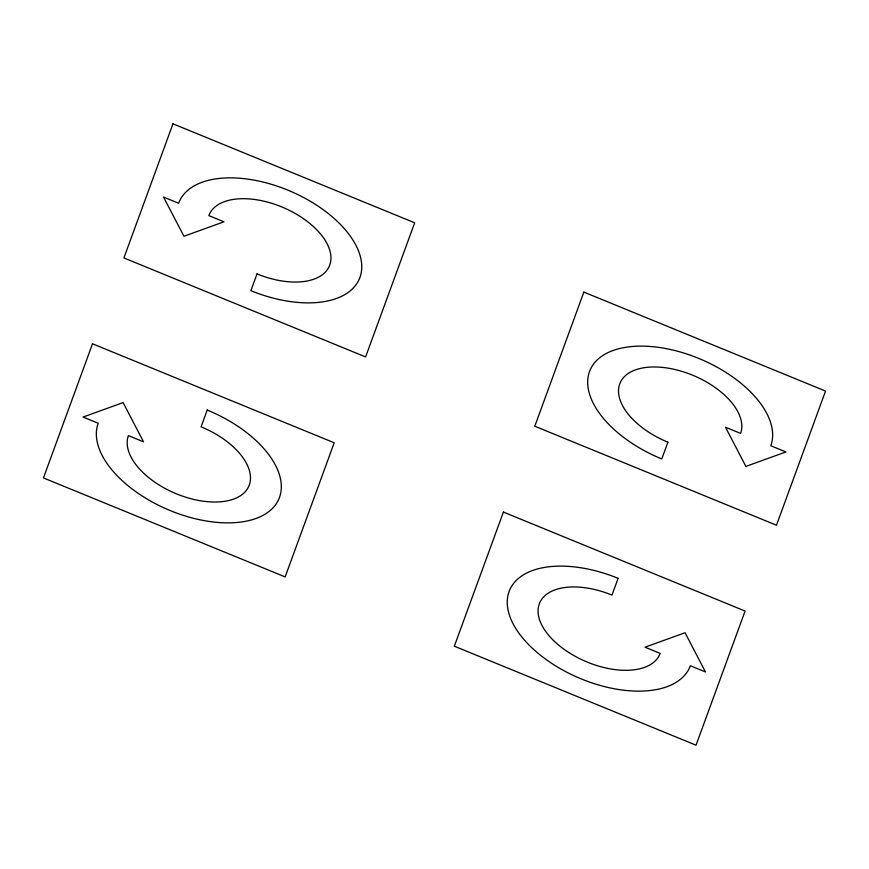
<?xml version="1.0" encoding="UTF-8"?>
<svg xmlns="http://www.w3.org/2000/svg" width="869" height="869" viewBox="0 0 869 869"><rect width="100%" height="100%" fill="white"/><g stroke="black" fill="none" stroke-linecap="round" stroke-linejoin="round"><path stroke-width="1.3" d="M92.505 343.787L43.45 477.928L285.151 576.907L334.207 442.777L92.505 343.787M172.964 123.811L123.909 257.941L365.599 356.931L414.665 222.801L172.964 123.811M207.224 410.049L201.097 426.82A65.316 35.672 23.2 0 1 249.251 485.098A65.316 35.672 23.2 0 1 176.559 493.885A65.316 35.672 23.2 0 1 128.406 435.608L143.504 441.789L123.105 402.586L83.087 417.044L98.186 423.236A97.969 53.509 23.2 0 0 170.433 510.657A97.969 53.509 23.2 0 0 279.47 497.47A97.969 53.509 23.2 0 0 207.224 410.049M257.018 273.909L250.891 290.67A97.969 53.509 23.2 0 0 359.918 277.493A97.969 53.509 23.2 0 0 287.682 190.072A97.969 53.509 23.2 0 0 178.645 203.248L163.535 197.067L183.946 236.259L223.963 221.812L208.853 215.621A65.316 35.672 23.2 0 1 281.545 206.833A65.316 35.672 23.2 0 1 329.709 265.121A65.316 35.672 23.2 0 1 257.018 273.909M503.401 512.069L454.335 646.199L696.036 745.189L745.091 611.059L503.401 512.069M583.849 292.093L534.793 426.223L776.495 525.213L825.55 391.072L583.849 292.093M618.109 578.33L611.982 595.091A65.316 35.672 23.2 0 0 539.291 603.879A65.316 35.672 23.2 0 0 587.455 662.167A65.316 35.672 23.2 0 0 660.147 653.379L645.037 647.188L685.054 632.741L705.465 671.933L690.355 665.752A97.969 53.509 23.2 0 1 581.318 678.928A97.969 53.509 23.2 0 1 509.082 591.507A97.969 53.509 23.2 0 1 618.109 578.33M667.903 442.18L661.776 458.951A97.969 53.509 23.2 0 1 589.53 371.53A97.969 53.509 23.2 0 1 698.567 358.343A97.969 53.509 23.2 0 1 770.814 445.764L785.913 451.956L745.895 466.414L725.496 427.211L740.594 433.392A65.316 35.672 23.2 0 0 692.441 375.115A65.316 35.672 23.2 0 0 619.749 383.902A65.316 35.672 23.2 0 0 667.903 442.18"/></g></svg>
